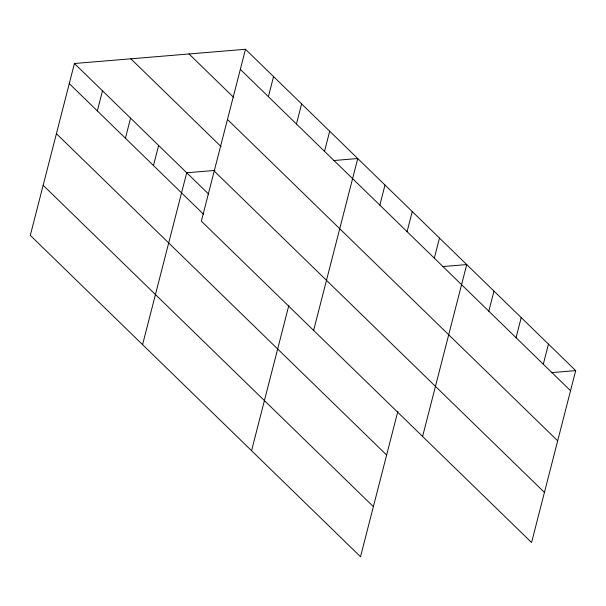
<?xml version="1.0" encoding="UTF-8"?>
<svg xmlns="http://www.w3.org/2000/svg" width="606" height="606" viewBox="0 0 606 606"><rect width="100%" height="100%" fill="white"/><g stroke="black" fill="none" stroke-linecap="round" stroke-linejoin="round"><path stroke-width="0.91" d="M245.483 49.275L201.351 221.152L531.568 542.499L575.7 370.622L245.483 49.275L74.432 63.501L30.3 235.378L360.517 556.725L397.854 411.322M97.339 110.913L102.497 90.817M125.404 138.229L130.57 118.132M153.477 165.544L158.636 145.448M142.577 344.64L186.709 172.763L214.925 170.415M268.39 96.687L273.548 76.591M296.455 124.003L301.614 103.899M324.528 151.318L329.687 131.214M251.551 450.682L288.88 305.28M313.628 330.406L357.752 158.53L333.292 160.567M379.833 205.146L384.999 185.042M407.08 231.651L412.239 211.555M434.32 258.164L439.486 238.067M422.594 436.456L466.726 264.58L442.266 266.61M488.807 311.189L493.973 291.085M516.054 337.701L521.213 317.597M543.294 364.214L548.46 344.11M551.24 372.66L575.7 370.622M240.317 69.372L570.541 390.718M189.034 53.972L233.81 97.543M227.462 119.458L557.679 440.812M130.873 58.805L221.099 146.607M214.206 171.066L544.43 492.413M74.432 63.501L208.631 194.094M69.273 83.605L203.472 214.198M56.411 133.691L386.628 455.038M43.162 185.292L373.379 506.639"/></g></svg>
